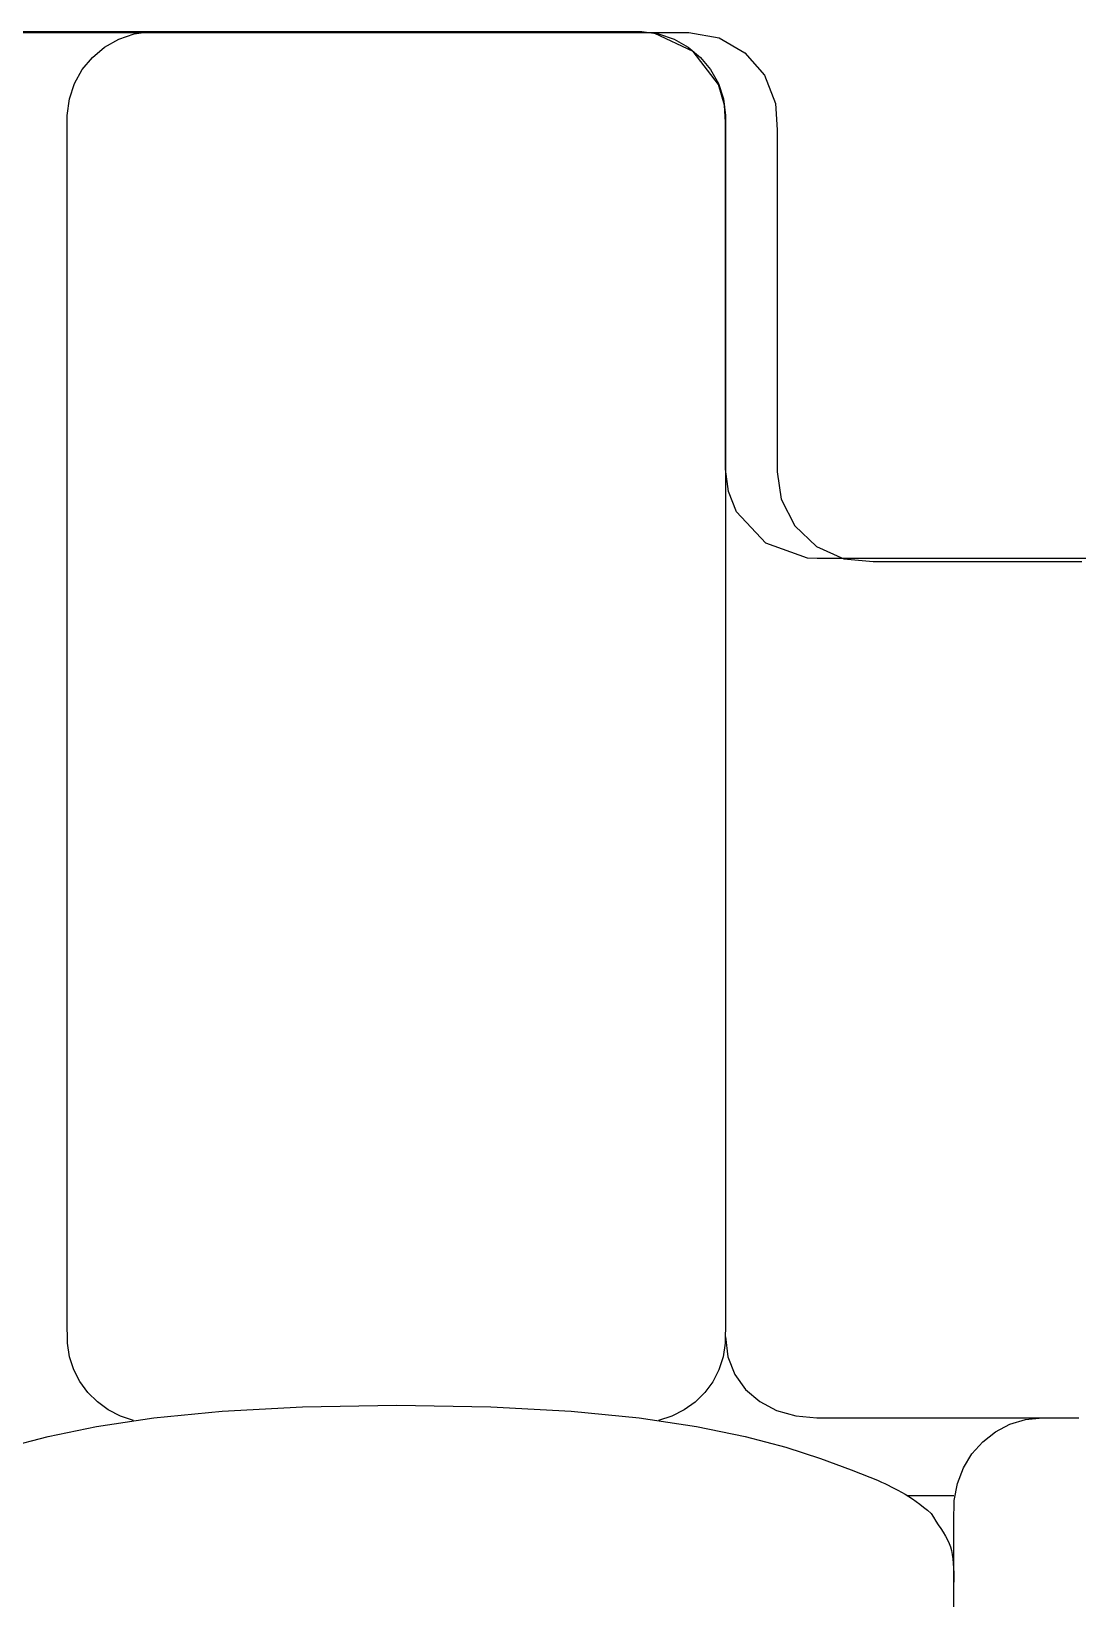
# Model space of a CAD drawing. Extents: x 1 to 47.7, y 0.2 to 35.
# Drawn here: x 36.747 to 37.102, y 9.655 to 10.185 of the extents above; entities that cross this region are included whole.
import ezdxf

# ---------------------------------------------------------------- set-up
doc = ezdxf.new("R2010")
doc.units = 0
doc.header["$MEASUREMENT"] = 0
for name, color, linetype in [('7_1__EMPTY_IO_BOARD_POSITI', 7, 'CONTINUOUS'), ('7_2___8__INDEPENDENT_INPUT', 7, 'CONTINUOUS'), ('7_3___8__OPTOISO_INDEPENDE', 7, 'CONTINUOUS'), ('7_4___24__OPTOISO_INDEPEND', 7, 'CONTINUOUS'), ('7_5___8__INDEPENDENT_INPUT', 7, 'CONTINUOUS'), ('7_6____8__INDEPENDENT_INPU', 7, 'CONTINUOUS'), ('7_7____8__OPTOISO_INDEPEND', 7, 'CONTINUOUS'), ('7_8____8__OPTOISO_INDEPEND', 7, 'CONTINUOUS')]:
    doc.layers.add(name, color=color, linetype=linetype)

msp = doc.modelspace()

# ---------------------------------------------------------------- linework, layer by layer
at = {"layer": '7_1__EMPTY_IO_BOARD_POSITI'}
msp.add_lwpolyline([(36.71512, 10.18502), (36.76146, 10.18502), (36.80357, 10.18502), (36.8413, 10.18502), (36.8745, 10.18502), (36.90301, 10.18502), (36.92668, 10.18502), (36.94536, 10.18502), (36.95889, 10.18502), (36.96712, 10.18502), (36.9699, 10.18502), (36.98019, 10.18319), (36.98895, 10.17815), (36.99554, 10.17055), (36.99929, 10.16105), (36.9999, 10.15208), (36.9999, 10.14229), (36.9999, 10.12742), (36.9999, 10.08995), (36.9999, 10.07108), (36.9999, 10.05461), (36.9999, 10.04242), (36.9999, 10.03636), (37.00125, 10.02713), (37.00588, 10.0181), (37.01316, 10.01116), (37.02242, 10.00697), (37.03232, 10.00602), (37.0381, 10.00602), (37.04685, 10.00602), (37.05814, 10.00602), (37.07155, 10.00602), (37.10303, 10.00602)], dxfattribs=at)
at = {"layer": '7_2___8__INDEPENDENT_INPUT'}
for points in [[(36.98234, 10.03725), (36.98234, 10.03931), (36.98234, 10.04504), (36.98234, 10.05376), (36.98234, 10.0648), (36.98234, 10.11844), (36.98234, 10.14145), (36.98234, 10.14963), (36.98234, 10.15468), (36.982, 10.16047), (36.97998, 10.1674), (36.97143, 10.17858), (36.9584, 10.18466), (36.95466, 10.18517), (36.95274, 10.18525), (36.95032, 10.18526), (36.94555, 10.18526), (36.93806, 10.18526), (36.9279, 10.18526), (36.91512, 10.18526), (36.89978, 10.18526), (36.88194, 10.18526), (36.86165, 10.18526), (36.83896, 10.18526), (36.81393, 10.18526), (36.78662, 10.18526), (36.75709, 10.18526), (36.72538, 10.18526)], [(36.78195, 9.71544), (36.77751, 9.71694), (36.77342, 9.71906), (36.76974, 9.72174), (36.76653, 9.72494), (36.76385, 9.72858), (36.76176, 9.73261), (36.76032, 9.73698), (36.7596, 9.74161), (36.75953, 9.7491), (36.75953, 9.78134), (36.75953, 9.83543), (36.75953, 9.9031), (36.75953, 9.97609), (36.75953, 10.04612), (36.75953, 10.10493), (36.75953, 10.14426), (36.75954, 10.15701), (36.76025, 10.16257), (36.76197, 10.16776), (36.7646, 10.17247), (36.76805, 10.1766), (36.7722, 10.18006), (36.77696, 10.18275), (36.78221, 10.18455), (36.78786, 10.18539), (36.79285, 10.18543), (36.807, 10.18543), (36.82932, 10.18543), (36.85654, 10.18543), (36.88539, 10.18543), (36.9126, 10.18543), (36.93492, 10.18543), (36.94908, 10.18543), (36.95406, 10.18539), (36.95971, 10.18455), (36.96497, 10.18275), (36.96972, 10.18006), (36.97387, 10.1766), (36.97731, 10.17247), (36.97994, 10.16776), (36.98166, 10.16257), (36.98237, 10.15701), (36.98238, 10.14426), (36.98238, 10.10493), (36.98238, 10.04612), (36.98238, 9.97609), (36.98238, 9.9031), (36.98238, 9.83543), (36.98238, 9.78134), (36.98238, 9.7491), (36.9823, 9.7416), (36.98158, 9.73694), (36.98013, 9.73256), (36.97802, 9.72852), (36.97531, 9.72487), (36.97206, 9.72168), (36.96834, 9.71901), (36.96421, 9.71691), (36.95973, 9.71544)], [(37.14748, 10.00709), (37.09494, 10.00709), (37.07035, 10.00709), (37.0486, 10.00709), (37.03101, 10.00709), (37.01884, 10.00709), (37.01342, 10.00709), (37.01009, 10.00724), (36.99599, 10.01224), (36.9861, 10.02288), (36.98335, 10.02971), (36.98238, 10.03725)], [(36.98238, 9.74369), (36.98319, 9.73693), (36.98552, 9.73098), (36.98916, 9.72592), (36.99394, 9.72184), (36.99967, 9.71883), (37.00617, 9.71696), (37.01325, 9.71632), (37.01749, 9.71632), (37.02841, 9.71632), (37.04334, 9.71632), (37.05961, 9.71632), (37.07454, 9.71632), (37.08546, 9.71632), (37.08969, 9.71632)], [(36.73922, 9.7064), (36.75304, 9.71006), (36.76942, 9.71342), (36.78888, 9.7163), (36.81195, 9.71856), (36.83915, 9.72004), (36.87101, 9.72056), (36.90287, 9.72004), (36.93007, 9.71856), (36.95314, 9.7163), (36.97259, 9.71342), (36.98897, 9.71006), (37.00279, 9.7064), (37.01457, 9.70258), (37.02485, 9.69877), (37.03117, 9.69629), (37.03267, 9.69567), (37.034, 9.69511), (37.03519, 9.69458), (37.0363, 9.69407), (37.03737, 9.69356), (37.03843, 9.69303), (37.03952, 9.69247), (37.04069, 9.69186), (37.04192, 9.69119), (37.04315, 9.69048), (37.04438, 9.68973), (37.04562, 9.68892), (37.04686, 9.68805), (37.04812, 9.68712), (37.0494, 9.68613), (37.05071, 9.68506), (37.05194, 9.68391), (37.05273, 9.68266), (37.05356, 9.6814), (37.0544, 9.68013), (37.05524, 9.67886), (37.05604, 9.67759), (37.0568, 9.67633), (37.05749, 9.67507), (37.05808, 9.67383), (37.05851, 9.67268), (37.05882, 9.67146), (37.05907, 9.67009), (37.05928, 9.6686), (37.05944, 9.66704), (37.05955, 9.66544), (37.05963, 9.66384), (37.05968, 9.66227), (37.05969, 9.66077)], [(37.05966, 9.64969), (37.05966, 9.6811), (37.0598, 9.6884), (37.06086, 9.6941), (37.06289, 9.69937), (37.06578, 9.70412), (37.06943, 9.70823), (37.07375, 9.71161), (37.07862, 9.71416), (37.08396, 9.71576), (37.08967, 9.71632), (37.09014, 9.71632), (37.0914, 9.71632), (37.0932, 9.71632), (37.09531, 9.71632), (37.09747, 9.71632), (37.09946, 9.71632), (37.10102, 9.71632), (37.10191, 9.71632)], [(37.0439, 9.69002), (37.05969, 9.69002)]]:
    msp.add_lwpolyline(points, dxfattribs=at)
at = {"layer": '7_3___8__OPTOISO_INDEPENDE'}
for points in [[(36.98234, 10.03725), (36.98234, 10.03931), (36.98234, 10.04504), (36.98234, 10.05376), (36.98234, 10.0648), (36.98234, 10.11844), (36.98234, 10.14145), (36.98234, 10.14963), (36.98234, 10.15468), (36.982, 10.16047), (36.97998, 10.1674), (36.97143, 10.17858), (36.9584, 10.18466), (36.95466, 10.18517), (36.95274, 10.18525), (36.95032, 10.18526), (36.94555, 10.18526), (36.93806, 10.18526), (36.9279, 10.18526), (36.91512, 10.18526), (36.89978, 10.18526), (36.88194, 10.18526), (36.86165, 10.18526), (36.83896, 10.18526), (36.81393, 10.18526), (36.78662, 10.18526), (36.75709, 10.18526), (36.72538, 10.18526)], [(36.78195, 9.71544), (36.77751, 9.71694), (36.77342, 9.71906), (36.76974, 9.72174), (36.76653, 9.72494), (36.76385, 9.72858), (36.76176, 9.73261), (36.76032, 9.73698), (36.7596, 9.74161), (36.75953, 9.7491), (36.75953, 9.78134), (36.75953, 9.83543), (36.75953, 9.9031), (36.75953, 9.97609), (36.75953, 10.04612), (36.75953, 10.10493), (36.75953, 10.14426), (36.75954, 10.15701), (36.76025, 10.16257), (36.76197, 10.16776), (36.7646, 10.17247), (36.76805, 10.1766), (36.7722, 10.18006), (36.77696, 10.18275), (36.78221, 10.18455), (36.78786, 10.18539), (36.79285, 10.18543), (36.807, 10.18543), (36.82932, 10.18543), (36.85654, 10.18543), (36.88539, 10.18543), (36.9126, 10.18543), (36.93492, 10.18543), (36.94908, 10.18543), (36.95406, 10.18539), (36.95971, 10.18455), (36.96497, 10.18275), (36.96972, 10.18006), (36.97387, 10.1766), (36.97731, 10.17247), (36.97994, 10.16776), (36.98166, 10.16257), (36.98237, 10.15701), (36.98238, 10.14426), (36.98238, 10.10493), (36.98238, 10.04612), (36.98238, 9.97609), (36.98238, 9.9031), (36.98238, 9.83543), (36.98238, 9.78134), (36.98238, 9.7491), (36.9823, 9.7416), (36.98158, 9.73694), (36.98013, 9.73256), (36.97802, 9.72852), (36.97531, 9.72487), (36.97206, 9.72168), (36.96834, 9.71901), (36.96421, 9.71691), (36.95973, 9.71544)], [(37.14748, 10.00709), (37.09494, 10.00709), (37.07035, 10.00709), (37.0486, 10.00709), (37.03101, 10.00709), (37.01884, 10.00709), (37.01342, 10.00709), (37.01009, 10.00724), (36.99599, 10.01224), (36.9861, 10.02288), (36.98335, 10.02971), (36.98238, 10.03725)], [(36.98238, 9.74369), (36.98319, 9.73693), (36.98552, 9.73098), (36.98916, 9.72592), (36.99394, 9.72184), (36.99967, 9.71883), (37.00617, 9.71696), (37.01325, 9.71632), (37.01749, 9.71632), (37.02841, 9.71632), (37.04334, 9.71632), (37.05961, 9.71632), (37.07454, 9.71632), (37.08546, 9.71632), (37.08969, 9.71632)], [(36.73922, 9.7064), (36.75304, 9.71006), (36.76942, 9.71342), (36.78888, 9.7163), (36.81195, 9.71856), (36.83915, 9.72004), (36.87101, 9.72056), (36.90287, 9.72004), (36.93007, 9.71856), (36.95314, 9.7163), (36.97259, 9.71342), (36.98897, 9.71006), (37.00279, 9.7064), (37.01457, 9.70258), (37.02485, 9.69877), (37.03117, 9.69629), (37.03267, 9.69567), (37.034, 9.69511), (37.03519, 9.69458), (37.0363, 9.69407), (37.03737, 9.69356), (37.03843, 9.69303), (37.03952, 9.69247), (37.04069, 9.69186), (37.04192, 9.69119), (37.04315, 9.69048), (37.04438, 9.68973), (37.04562, 9.68892), (37.04686, 9.68805), (37.04812, 9.68712), (37.0494, 9.68613), (37.05071, 9.68506), (37.05194, 9.68391), (37.05273, 9.68266), (37.05356, 9.6814), (37.0544, 9.68013), (37.05524, 9.67886), (37.05604, 9.67759), (37.0568, 9.67633), (37.05749, 9.67507), (37.05808, 9.67383), (37.05851, 9.67268), (37.05882, 9.67146), (37.05907, 9.67009), (37.05928, 9.6686), (37.05944, 9.66704), (37.05955, 9.66544), (37.05963, 9.66384), (37.05968, 9.66227), (37.05969, 9.66077)], [(37.05966, 9.64969), (37.05966, 9.6811), (37.0598, 9.6884), (37.06086, 9.6941), (37.06289, 9.69937), (37.06578, 9.70412), (37.06943, 9.70823), (37.07375, 9.71161), (37.07862, 9.71416), (37.08396, 9.71576), (37.08967, 9.71632), (37.09014, 9.71632), (37.0914, 9.71632), (37.0932, 9.71632), (37.09531, 9.71632), (37.09747, 9.71632), (37.09946, 9.71632), (37.10102, 9.71632), (37.10191, 9.71632)], [(37.0439, 9.69002), (37.05969, 9.69002)]]:
    msp.add_lwpolyline(points, dxfattribs=at)
at = {"layer": '7_4___24__OPTOISO_INDEPEND'}
for points in [[(36.98234, 10.03725), (36.98234, 10.03931), (36.98234, 10.04504), (36.98234, 10.05376), (36.98234, 10.0648), (36.98234, 10.11844), (36.98234, 10.14145), (36.98234, 10.14963), (36.98234, 10.15468), (36.982, 10.16047), (36.97998, 10.1674), (36.97143, 10.17858), (36.9584, 10.18466), (36.95466, 10.18517), (36.95274, 10.18525), (36.95032, 10.18526), (36.94555, 10.18526), (36.93806, 10.18526), (36.9279, 10.18526), (36.91512, 10.18526), (36.89978, 10.18526), (36.88194, 10.18526), (36.86165, 10.18526), (36.83896, 10.18526), (36.81393, 10.18526), (36.78662, 10.18526), (36.75709, 10.18526), (36.72538, 10.18526)], [(36.78195, 9.71544), (36.77751, 9.71694), (36.77342, 9.71906), (36.76974, 9.72174), (36.76653, 9.72494), (36.76385, 9.72858), (36.76176, 9.73261), (36.76032, 9.73698), (36.7596, 9.74161), (36.75953, 9.7491), (36.75953, 9.78134), (36.75953, 9.83543), (36.75953, 9.9031), (36.75953, 9.97609), (36.75953, 10.04612), (36.75953, 10.10493), (36.75953, 10.14426), (36.75954, 10.15701), (36.76025, 10.16257), (36.76197, 10.16776), (36.7646, 10.17247), (36.76805, 10.1766), (36.7722, 10.18006), (36.77696, 10.18275), (36.78221, 10.18455), (36.78786, 10.18539), (36.79285, 10.18543), (36.807, 10.18543), (36.82932, 10.18543), (36.85654, 10.18543), (36.88539, 10.18543), (36.9126, 10.18543), (36.93492, 10.18543), (36.94908, 10.18543), (36.95406, 10.18539), (36.95971, 10.18455), (36.96497, 10.18275), (36.96972, 10.18006), (36.97387, 10.1766), (36.97731, 10.17247), (36.97994, 10.16776), (36.98166, 10.16257), (36.98237, 10.15701), (36.98238, 10.14426), (36.98238, 10.10493), (36.98238, 10.04612), (36.98238, 9.97609), (36.98238, 9.9031), (36.98238, 9.83543), (36.98238, 9.78134), (36.98238, 9.7491), (36.9823, 9.7416), (36.98158, 9.73694), (36.98013, 9.73256), (36.97802, 9.72852), (36.97531, 9.72487), (36.97206, 9.72168), (36.96834, 9.71901), (36.96421, 9.71691), (36.95973, 9.71544)], [(37.14748, 10.00709), (37.09494, 10.00709), (37.07035, 10.00709), (37.0486, 10.00709), (37.03101, 10.00709), (37.01884, 10.00709), (37.01342, 10.00709), (37.01009, 10.00724), (36.99599, 10.01224), (36.9861, 10.02288), (36.98335, 10.02971), (36.98238, 10.03725)], [(36.98238, 9.74369), (36.98319, 9.73693), (36.98552, 9.73098), (36.98916, 9.72592), (36.99394, 9.72184), (36.99967, 9.71883), (37.00617, 9.71696), (37.01325, 9.71632), (37.01749, 9.71632), (37.02841, 9.71632), (37.04334, 9.71632), (37.05961, 9.71632), (37.07454, 9.71632), (37.08546, 9.71632), (37.08969, 9.71632)], [(36.73922, 9.7064), (36.75304, 9.71006), (36.76942, 9.71342), (36.78888, 9.7163), (36.81195, 9.71856), (36.83915, 9.72004), (36.87101, 9.72056), (36.90287, 9.72004), (36.93007, 9.71856), (36.95314, 9.7163), (36.97259, 9.71342), (36.98897, 9.71006), (37.00279, 9.7064), (37.01457, 9.70258), (37.02485, 9.69877), (37.03117, 9.69629), (37.03267, 9.69567), (37.034, 9.69511), (37.03519, 9.69458), (37.0363, 9.69407), (37.03737, 9.69356), (37.03843, 9.69303), (37.03952, 9.69247), (37.04069, 9.69186), (37.04192, 9.69119), (37.04315, 9.69048), (37.04438, 9.68973), (37.04562, 9.68892), (37.04686, 9.68805), (37.04812, 9.68712), (37.0494, 9.68613), (37.05071, 9.68506), (37.05194, 9.68391), (37.05273, 9.68266), (37.05356, 9.6814), (37.0544, 9.68013), (37.05524, 9.67886), (37.05604, 9.67759), (37.0568, 9.67633), (37.05749, 9.67507), (37.05808, 9.67383), (37.05851, 9.67268), (37.05882, 9.67146), (37.05907, 9.67009), (37.05928, 9.6686), (37.05944, 9.66704), (37.05955, 9.66544), (37.05963, 9.66384), (37.05968, 9.66227), (37.05969, 9.66077)], [(37.05966, 9.64969), (37.05966, 9.6811), (37.0598, 9.6884), (37.06086, 9.6941), (37.06289, 9.69937), (37.06578, 9.70412), (37.06943, 9.70823), (37.07375, 9.71161), (37.07862, 9.71416), (37.08396, 9.71576), (37.08967, 9.71632), (37.09014, 9.71632), (37.0914, 9.71632), (37.0932, 9.71632), (37.09531, 9.71632), (37.09747, 9.71632), (37.09946, 9.71632), (37.10102, 9.71632), (37.10191, 9.71632)], [(37.0439, 9.69002), (37.05969, 9.69002)]]:
    msp.add_lwpolyline(points, dxfattribs=at)
at = {"layer": '7_5___8__INDEPENDENT_INPUT'}
for points in [[(36.98234, 10.03725), (36.98234, 10.03931), (36.98234, 10.04504), (36.98234, 10.05376), (36.98234, 10.0648), (36.98234, 10.11844), (36.98234, 10.14145), (36.98234, 10.14963), (36.98234, 10.15468), (36.982, 10.16047), (36.97998, 10.1674), (36.97143, 10.17858), (36.9584, 10.18466), (36.95466, 10.18517), (36.95274, 10.18525), (36.95032, 10.18526), (36.94555, 10.18526), (36.93806, 10.18526), (36.9279, 10.18526), (36.91512, 10.18526), (36.89978, 10.18526), (36.88194, 10.18526), (36.86165, 10.18526), (36.83896, 10.18526), (36.81393, 10.18526), (36.78662, 10.18526), (36.75709, 10.18526), (36.72538, 10.18526)], [(36.78195, 9.71544), (36.77751, 9.71694), (36.77342, 9.71906), (36.76974, 9.72174), (36.76653, 9.72494), (36.76385, 9.72858), (36.76176, 9.73261), (36.76032, 9.73698), (36.7596, 9.74161), (36.75953, 9.7491), (36.75953, 9.78134), (36.75953, 9.83543), (36.75953, 9.9031), (36.75953, 9.97609), (36.75953, 10.04612), (36.75953, 10.10493), (36.75953, 10.14426), (36.75954, 10.15701), (36.76025, 10.16257), (36.76197, 10.16776), (36.7646, 10.17247), (36.76805, 10.1766), (36.7722, 10.18006), (36.77696, 10.18275), (36.78221, 10.18455), (36.78786, 10.18539), (36.79285, 10.18543), (36.807, 10.18543), (36.82932, 10.18543), (36.85654, 10.18543), (36.88539, 10.18543), (36.9126, 10.18543), (36.93492, 10.18543), (36.94908, 10.18543), (36.95406, 10.18539), (36.95971, 10.18455), (36.96497, 10.18275), (36.96972, 10.18006), (36.97387, 10.1766), (36.97731, 10.17247), (36.97994, 10.16776), (36.98166, 10.16257), (36.98237, 10.15701), (36.98238, 10.14426), (36.98238, 10.10493), (36.98238, 10.04612), (36.98238, 9.97609), (36.98238, 9.9031), (36.98238, 9.83543), (36.98238, 9.78134), (36.98238, 9.7491), (36.9823, 9.7416), (36.98158, 9.73694), (36.98013, 9.73256), (36.97802, 9.72852), (36.97531, 9.72487), (36.97206, 9.72168), (36.96834, 9.71901), (36.96421, 9.71691), (36.95973, 9.71544)], [(37.14748, 10.00709), (37.09494, 10.00709), (37.07035, 10.00709), (37.0486, 10.00709), (37.03101, 10.00709), (37.01884, 10.00709), (37.01342, 10.00709), (37.01009, 10.00724), (36.99599, 10.01224), (36.9861, 10.02288), (36.98335, 10.02971), (36.98238, 10.03725)], [(36.98238, 9.74369), (36.98319, 9.73693), (36.98552, 9.73098), (36.98916, 9.72592), (36.99394, 9.72184), (36.99967, 9.71883), (37.00617, 9.71696), (37.01325, 9.71632), (37.01749, 9.71632), (37.02841, 9.71632), (37.04334, 9.71632), (37.05961, 9.71632), (37.07454, 9.71632), (37.08546, 9.71632), (37.08969, 9.71632)], [(36.73922, 9.7064), (36.75304, 9.71006), (36.76942, 9.71342), (36.78888, 9.7163), (36.81195, 9.71856), (36.83915, 9.72004), (36.87101, 9.72056), (36.90287, 9.72004), (36.93007, 9.71856), (36.95314, 9.7163), (36.97259, 9.71342), (36.98897, 9.71006), (37.00279, 9.7064), (37.01457, 9.70258), (37.02485, 9.69877), (37.03117, 9.69629), (37.03267, 9.69567), (37.034, 9.69511), (37.03519, 9.69458), (37.0363, 9.69407), (37.03737, 9.69356), (37.03843, 9.69303), (37.03952, 9.69247), (37.04069, 9.69186), (37.04192, 9.69119), (37.04315, 9.69048), (37.04438, 9.68973), (37.04562, 9.68892), (37.04686, 9.68805), (37.04812, 9.68712), (37.0494, 9.68613), (37.05071, 9.68506), (37.05194, 9.68391), (37.05273, 9.68266), (37.05356, 9.6814), (37.0544, 9.68013), (37.05524, 9.67886), (37.05604, 9.67759), (37.0568, 9.67633), (37.05749, 9.67507), (37.05808, 9.67383), (37.05851, 9.67268), (37.05882, 9.67146), (37.05907, 9.67009), (37.05928, 9.6686), (37.05944, 9.66704), (37.05955, 9.66544), (37.05963, 9.66384), (37.05968, 9.66227), (37.05969, 9.66077)], [(37.05966, 9.64969), (37.05966, 9.6811), (37.0598, 9.6884), (37.06086, 9.6941), (37.06289, 9.69937), (37.06578, 9.70412), (37.06943, 9.70823), (37.07375, 9.71161), (37.07862, 9.71416), (37.08396, 9.71576), (37.08967, 9.71632), (37.09014, 9.71632), (37.0914, 9.71632), (37.0932, 9.71632), (37.09531, 9.71632), (37.09747, 9.71632), (37.09946, 9.71632), (37.10102, 9.71632), (37.10191, 9.71632)], [(37.0439, 9.69002), (37.05969, 9.69002)]]:
    msp.add_lwpolyline(points, dxfattribs=at)
at = {"layer": '7_6____8__INDEPENDENT_INPU'}
for points in [[(36.98234, 10.03725), (36.98234, 10.03931), (36.98234, 10.04504), (36.98234, 10.05376), (36.98234, 10.0648), (36.98234, 10.11844), (36.98234, 10.14145), (36.98234, 10.14963), (36.98234, 10.15468), (36.982, 10.16047), (36.97998, 10.1674), (36.97143, 10.17858), (36.9584, 10.18466), (36.95466, 10.18517), (36.95274, 10.18525), (36.95032, 10.18526), (36.94555, 10.18526), (36.93806, 10.18526), (36.9279, 10.18526), (36.91512, 10.18526), (36.89978, 10.18526), (36.88194, 10.18526), (36.86165, 10.18526), (36.83896, 10.18526), (36.81393, 10.18526), (36.78662, 10.18526), (36.75709, 10.18526), (36.72538, 10.18526)], [(36.78195, 9.71544), (36.77751, 9.71694), (36.77342, 9.71906), (36.76974, 9.72174), (36.76653, 9.72494), (36.76385, 9.72858), (36.76176, 9.73261), (36.76032, 9.73698), (36.7596, 9.74161), (36.75953, 9.7491), (36.75953, 9.78134), (36.75953, 9.83543), (36.75953, 9.9031), (36.75953, 9.97609), (36.75953, 10.04612), (36.75953, 10.10493), (36.75953, 10.14426), (36.75954, 10.15701), (36.76025, 10.16257), (36.76197, 10.16776), (36.7646, 10.17247), (36.76805, 10.1766), (36.7722, 10.18006), (36.77696, 10.18275), (36.78221, 10.18455), (36.78786, 10.18539), (36.79285, 10.18543), (36.807, 10.18543), (36.82932, 10.18543), (36.85654, 10.18543), (36.88539, 10.18543), (36.9126, 10.18543), (36.93492, 10.18543), (36.94908, 10.18543), (36.95406, 10.18539), (36.95971, 10.18455), (36.96497, 10.18275), (36.96972, 10.18006), (36.97387, 10.1766), (36.97731, 10.17247), (36.97994, 10.16776), (36.98166, 10.16257), (36.98237, 10.15701), (36.98238, 10.14426), (36.98238, 10.10493), (36.98238, 10.04612), (36.98238, 9.97609), (36.98238, 9.9031), (36.98238, 9.83543), (36.98238, 9.78134), (36.98238, 9.7491), (36.9823, 9.7416), (36.98158, 9.73694), (36.98013, 9.73256), (36.97802, 9.72852), (36.97531, 9.72487), (36.97206, 9.72168), (36.96834, 9.71901), (36.96421, 9.71691), (36.95973, 9.71544)], [(37.14748, 10.00709), (37.09494, 10.00709), (37.07035, 10.00709), (37.0486, 10.00709), (37.03101, 10.00709), (37.01884, 10.00709), (37.01342, 10.00709), (37.01009, 10.00724), (36.99599, 10.01224), (36.9861, 10.02288), (36.98335, 10.02971), (36.98238, 10.03725)], [(36.98238, 9.74369), (36.98319, 9.73693), (36.98552, 9.73098), (36.98916, 9.72592), (36.99394, 9.72184), (36.99967, 9.71883), (37.00617, 9.71696), (37.01325, 9.71632), (37.01749, 9.71632), (37.02841, 9.71632), (37.04334, 9.71632), (37.05961, 9.71632), (37.07454, 9.71632), (37.08546, 9.71632), (37.08969, 9.71632)], [(36.73922, 9.7064), (36.75304, 9.71006), (36.76942, 9.71342), (36.78888, 9.7163), (36.81195, 9.71856), (36.83915, 9.72004), (36.87101, 9.72056), (36.90287, 9.72004), (36.93007, 9.71856), (36.95314, 9.7163), (36.97259, 9.71342), (36.98897, 9.71006), (37.00279, 9.7064), (37.01457, 9.70258), (37.02485, 9.69877), (37.03117, 9.69629), (37.03267, 9.69567), (37.034, 9.69511), (37.03519, 9.69458), (37.0363, 9.69407), (37.03737, 9.69356), (37.03843, 9.69303), (37.03952, 9.69247), (37.04069, 9.69186), (37.04192, 9.69119), (37.04315, 9.69048), (37.04438, 9.68973), (37.04562, 9.68892), (37.04686, 9.68805), (37.04812, 9.68712), (37.0494, 9.68613), (37.05071, 9.68506), (37.05194, 9.68391), (37.05273, 9.68266), (37.05356, 9.6814), (37.0544, 9.68013), (37.05524, 9.67886), (37.05604, 9.67759), (37.0568, 9.67633), (37.05749, 9.67507), (37.05808, 9.67383), (37.05851, 9.67268), (37.05882, 9.67146), (37.05907, 9.67009), (37.05928, 9.6686), (37.05944, 9.66704), (37.05955, 9.66544), (37.05963, 9.66384), (37.05968, 9.66227), (37.05969, 9.66077)], [(37.05966, 9.64969), (37.05966, 9.6811), (37.0598, 9.6884), (37.06086, 9.6941), (37.06289, 9.69937), (37.06578, 9.70412), (37.06943, 9.70823), (37.07375, 9.71161), (37.07862, 9.71416), (37.08396, 9.71576), (37.08967, 9.71632), (37.09014, 9.71632), (37.0914, 9.71632), (37.0932, 9.71632), (37.09531, 9.71632), (37.09747, 9.71632), (37.09946, 9.71632), (37.10102, 9.71632), (37.10191, 9.71632)], [(37.0439, 9.69002), (37.05969, 9.69002)]]:
    msp.add_lwpolyline(points, dxfattribs=at)
at = {"layer": '7_7____8__OPTOISO_INDEPEND'}
for points in [[(36.98234, 10.03725), (36.98234, 10.03931), (36.98234, 10.04504), (36.98234, 10.05376), (36.98234, 10.0648), (36.98234, 10.11844), (36.98234, 10.14145), (36.98234, 10.14963), (36.98234, 10.15468), (36.982, 10.16047), (36.97998, 10.1674), (36.97143, 10.17858), (36.9584, 10.18466), (36.95466, 10.18517), (36.95274, 10.18525), (36.95032, 10.18526), (36.94555, 10.18526), (36.93806, 10.18526), (36.9279, 10.18526), (36.91512, 10.18526), (36.89978, 10.18526), (36.88194, 10.18526), (36.86165, 10.18526), (36.83896, 10.18526), (36.81393, 10.18526), (36.78662, 10.18526), (36.75709, 10.18526), (36.72538, 10.18526)], [(36.78195, 9.71544), (36.77751, 9.71694), (36.77342, 9.71906), (36.76974, 9.72174), (36.76653, 9.72494), (36.76385, 9.72858), (36.76176, 9.73261), (36.76032, 9.73698), (36.7596, 9.74161), (36.75953, 9.7491), (36.75953, 9.78134), (36.75953, 9.83543), (36.75953, 9.9031), (36.75953, 9.97609), (36.75953, 10.04612), (36.75953, 10.10493), (36.75953, 10.14426), (36.75954, 10.15701), (36.76025, 10.16257), (36.76197, 10.16776), (36.7646, 10.17247), (36.76805, 10.1766), (36.7722, 10.18006), (36.77696, 10.18275), (36.78221, 10.18455), (36.78786, 10.18539), (36.79285, 10.18543), (36.807, 10.18543), (36.82932, 10.18543), (36.85654, 10.18543), (36.88539, 10.18543), (36.9126, 10.18543), (36.93492, 10.18543), (36.94908, 10.18543), (36.95406, 10.18539), (36.95971, 10.18455), (36.96497, 10.18275), (36.96972, 10.18006), (36.97387, 10.1766), (36.97731, 10.17247), (36.97994, 10.16776), (36.98166, 10.16257), (36.98237, 10.15701), (36.98238, 10.14426), (36.98238, 10.10493), (36.98238, 10.04612), (36.98238, 9.97609), (36.98238, 9.9031), (36.98238, 9.83543), (36.98238, 9.78134), (36.98238, 9.7491), (36.9823, 9.7416), (36.98158, 9.73694), (36.98013, 9.73256), (36.97802, 9.72852), (36.97531, 9.72487), (36.97206, 9.72168), (36.96834, 9.71901), (36.96421, 9.71691), (36.95973, 9.71544)], [(37.14748, 10.00709), (37.09494, 10.00709), (37.07035, 10.00709), (37.0486, 10.00709), (37.03101, 10.00709), (37.01884, 10.00709), (37.01342, 10.00709), (37.01009, 10.00724), (36.99599, 10.01224), (36.9861, 10.02288), (36.98335, 10.02971), (36.98238, 10.03725)], [(36.98238, 9.74369), (36.98319, 9.73693), (36.98552, 9.73098), (36.98916, 9.72592), (36.99394, 9.72184), (36.99967, 9.71883), (37.00617, 9.71696), (37.01325, 9.71632), (37.01749, 9.71632), (37.02841, 9.71632), (37.04334, 9.71632), (37.05961, 9.71632), (37.07454, 9.71632), (37.08546, 9.71632), (37.08969, 9.71632)], [(36.73922, 9.7064), (36.75304, 9.71006), (36.76942, 9.71342), (36.78888, 9.7163), (36.81195, 9.71856), (36.83915, 9.72004), (36.87101, 9.72056), (36.90287, 9.72004), (36.93007, 9.71856), (36.95314, 9.7163), (36.97259, 9.71342), (36.98897, 9.71006), (37.00279, 9.7064), (37.01457, 9.70258), (37.02485, 9.69877), (37.03117, 9.69629), (37.03267, 9.69567), (37.034, 9.69511), (37.03519, 9.69458), (37.0363, 9.69407), (37.03737, 9.69356), (37.03843, 9.69303), (37.03952, 9.69247), (37.04069, 9.69186), (37.04192, 9.69119), (37.04315, 9.69048), (37.04438, 9.68973), (37.04562, 9.68892), (37.04686, 9.68805), (37.04812, 9.68712), (37.0494, 9.68613), (37.05071, 9.68506), (37.05194, 9.68391), (37.05273, 9.68266), (37.05356, 9.6814), (37.0544, 9.68013), (37.05524, 9.67886), (37.05604, 9.67759), (37.0568, 9.67633), (37.05749, 9.67507), (37.05808, 9.67383), (37.05851, 9.67268), (37.05882, 9.67146), (37.05907, 9.67009), (37.05928, 9.6686), (37.05944, 9.66704), (37.05955, 9.66544), (37.05963, 9.66384), (37.05968, 9.66227), (37.05969, 9.66077)], [(37.05966, 9.64969), (37.05966, 9.6811), (37.0598, 9.6884), (37.06086, 9.6941), (37.06289, 9.69937), (37.06578, 9.70412), (37.06943, 9.70823), (37.07375, 9.71161), (37.07862, 9.71416), (37.08396, 9.71576), (37.08967, 9.71632), (37.09014, 9.71632), (37.0914, 9.71632), (37.0932, 9.71632), (37.09531, 9.71632), (37.09747, 9.71632), (37.09946, 9.71632), (37.10102, 9.71632), (37.10191, 9.71632)], [(37.0439, 9.69002), (37.05969, 9.69002)]]:
    msp.add_lwpolyline(points, dxfattribs=at)
at = {"layer": '7_8____8__OPTOISO_INDEPEND'}
for points in [[(36.98234, 10.03725), (36.98234, 10.03931), (36.98234, 10.04504), (36.98234, 10.05376), (36.98234, 10.0648), (36.98234, 10.11844), (36.98234, 10.14145), (36.98234, 10.14963), (36.98234, 10.15468), (36.982, 10.16047), (36.97998, 10.1674), (36.97143, 10.17858), (36.9584, 10.18466), (36.95466, 10.18517), (36.95274, 10.18525), (36.95032, 10.18526), (36.94555, 10.18526), (36.93806, 10.18526), (36.9279, 10.18526), (36.91512, 10.18526), (36.89978, 10.18526), (36.88194, 10.18526), (36.86165, 10.18526), (36.83896, 10.18526), (36.81393, 10.18526), (36.78662, 10.18526), (36.75709, 10.18526), (36.72538, 10.18526)], [(36.78195, 9.71544), (36.77751, 9.71694), (36.77342, 9.71906), (36.76974, 9.72174), (36.76653, 9.72494), (36.76385, 9.72858), (36.76176, 9.73261), (36.76032, 9.73698), (36.7596, 9.74161), (36.75953, 9.7491), (36.75953, 9.78134), (36.75953, 9.83543), (36.75953, 9.9031), (36.75953, 9.97609), (36.75953, 10.04612), (36.75953, 10.10493), (36.75953, 10.14426), (36.75954, 10.15701), (36.76025, 10.16257), (36.76197, 10.16776), (36.7646, 10.17247), (36.76805, 10.1766), (36.7722, 10.18006), (36.77696, 10.18275), (36.78221, 10.18455), (36.78786, 10.18539), (36.79285, 10.18543), (36.807, 10.18543), (36.82932, 10.18543), (36.85654, 10.18543), (36.88539, 10.18543), (36.9126, 10.18543), (36.93492, 10.18543), (36.94908, 10.18543), (36.95406, 10.18539), (36.95971, 10.18455), (36.96497, 10.18275), (36.96972, 10.18006), (36.97387, 10.1766), (36.97731, 10.17247), (36.97994, 10.16776), (36.98166, 10.16257), (36.98237, 10.15701), (36.98238, 10.14426), (36.98238, 10.10493), (36.98238, 10.04612), (36.98238, 9.97609), (36.98238, 9.9031), (36.98238, 9.83543), (36.98238, 9.78134), (36.98238, 9.7491), (36.9823, 9.7416), (36.98158, 9.73694), (36.98013, 9.73256), (36.97802, 9.72852), (36.97531, 9.72487), (36.97206, 9.72168), (36.96834, 9.71901), (36.96421, 9.71691), (36.95973, 9.71544)], [(37.14748, 10.00709), (37.09494, 10.00709), (37.07035, 10.00709), (37.0486, 10.00709), (37.03101, 10.00709), (37.01884, 10.00709), (37.01342, 10.00709), (37.01009, 10.00724), (36.99599, 10.01224), (36.9861, 10.02288), (36.98335, 10.02971), (36.98238, 10.03725)], [(36.98238, 9.74369), (36.98319, 9.73693), (36.98552, 9.73098), (36.98916, 9.72592), (36.99394, 9.72184), (36.99967, 9.71883), (37.00617, 9.71696), (37.01325, 9.71632), (37.01749, 9.71632), (37.02841, 9.71632), (37.04334, 9.71632), (37.05961, 9.71632), (37.07454, 9.71632), (37.08546, 9.71632), (37.08969, 9.71632)], [(36.73922, 9.7064), (36.75304, 9.71006), (36.76942, 9.71342), (36.78888, 9.7163), (36.81195, 9.71856), (36.83915, 9.72004), (36.87101, 9.72056), (36.90287, 9.72004), (36.93007, 9.71856), (36.95314, 9.7163), (36.97259, 9.71342), (36.98897, 9.71006), (37.00279, 9.7064), (37.01457, 9.70258), (37.02485, 9.69877), (37.03117, 9.69629), (37.03267, 9.69567), (37.034, 9.69511), (37.03519, 9.69458), (37.0363, 9.69407), (37.03737, 9.69356), (37.03843, 9.69303), (37.03952, 9.69247), (37.04069, 9.69186), (37.04192, 9.69119), (37.04315, 9.69048), (37.04438, 9.68973), (37.04562, 9.68892), (37.04686, 9.68805), (37.04812, 9.68712), (37.0494, 9.68613), (37.05071, 9.68506), (37.05194, 9.68391), (37.05273, 9.68266), (37.05356, 9.6814), (37.0544, 9.68013), (37.05524, 9.67886), (37.05604, 9.67759), (37.0568, 9.67633), (37.05749, 9.67507), (37.05808, 9.67383), (37.05851, 9.67268), (37.05882, 9.67146), (37.05907, 9.67009), (37.05928, 9.6686), (37.05944, 9.66704), (37.05955, 9.66544), (37.05963, 9.66384), (37.05968, 9.66227), (37.05969, 9.66077)], [(37.05966, 9.64969), (37.05966, 9.6811), (37.0598, 9.6884), (37.06086, 9.6941), (37.06289, 9.69937), (37.06578, 9.70412), (37.06943, 9.70823), (37.07375, 9.71161), (37.07862, 9.71416), (37.08396, 9.71576), (37.08967, 9.71632), (37.09014, 9.71632), (37.0914, 9.71632), (37.0932, 9.71632), (37.09531, 9.71632), (37.09747, 9.71632), (37.09946, 9.71632), (37.10102, 9.71632), (37.10191, 9.71632)], [(37.0439, 9.69002), (37.05969, 9.69002)]]:
    msp.add_lwpolyline(points, dxfattribs=at)

doc.saveas('drawing.dxf')
